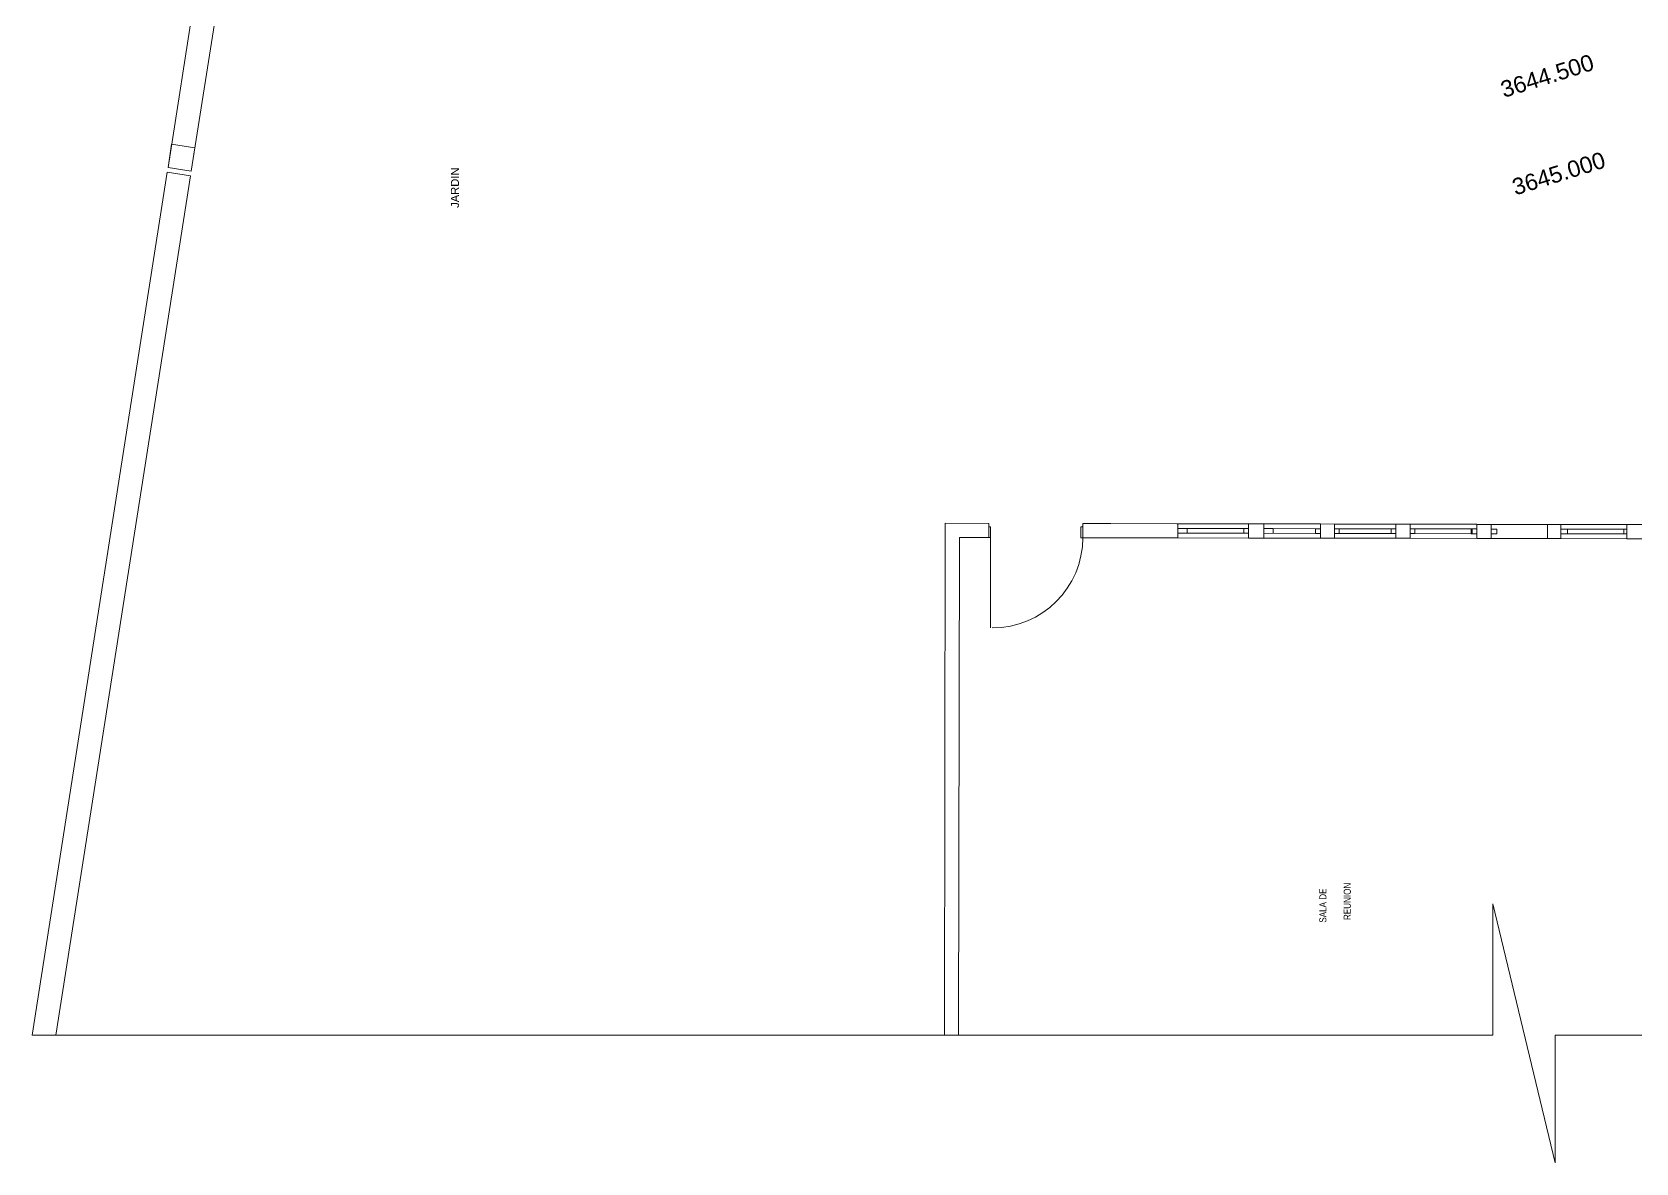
# Model space of a CAD drawing. Header units: metres. Extents: x -41 to 412, y -15 to 25.
# Drawn here: x -40.95 to -23.91, y -14.8 to -2.8 of the extents above; entities that cross this region are included whole.
import ezdxf

# ---------------------------------------------------------------- set-up
doc = ezdxf.new("R2010")
doc.units = ezdxf.units.M
doc.header["$MEASUREMENT"] = 0
doc.layers.add('Interior - Furniture', color=7, linetype='Continuous')
doc.styles.add('GENERATED_STYLE_2', font='arial.ttf')
doc.styles.add('GENERATED_STYLE_4', font='ARIALN.TTF')

msp = doc.modelspace()

# ---------------------------------------------------------------- linework, layer by layer
at = {"layer": 'Interior - Furniture', "color": 251, "linetype": 'Continuous', "lineweight": 20, "true_color": 0x6a6a6a}
for p, q in [((-37.967, 5.586), (-39.506, -4.234)), ((-39.259, -4.273), (-37.72, 5.547)), ((-39.468, -3.987), (-39.506, -4.234)), ((-39.221, -4.026), (-39.468, -3.987)), ((-39.259, -4.273), (-39.221, -4.026)), ((-39.506, -4.234), (-39.259, -4.273)), ((-39.506, -4.234), (-39.259, -4.273)), ((-39.514, -4.284), (-40.95, -13.444)), ((-40.697, -13.444), (-39.267, -4.323)), ((-39.267, -4.323), (-39.514, -4.284)), ((-31.249, -8.011), (-31.259, -13.444)), ((-30.788, -8.013), (-31.249, -8.011)), ((-31.109, -13.444), (-31.099, -8.162)), ((-31.099, -8.162), (-30.788, -8.162)), ((-30.788, -8.163), (-30.788, -8.013)), ((-30.768, -8.047), (-30.788, -8.047)), ((-30.788, -8.047), (-30.788, -8.162)), ((-30.788, -8.162), (-30.768, -8.162)), ((-30.768, -8.162), (-30.77, -9.122)), ((-30.768, -8.162), (-30.768, -8.047)), ((-29.788, -8.049), (-29.808, -8.049)), ((-29.808, -8.049), (-29.808, -8.164)), ((-29.808, -8.164), (-29.788, -8.164)), ((-28.778, -8.016), (-29.788, -8.014)), ((-29.788, -8.014), (-29.491, -8.014)), ((-29.788, -8.164), (-29.788, -8.014)), ((-29.788, -8.164), (-29.788, -8.049)), ((-29.788, -8.164), (-28.778, -8.166)), ((-28.788, -8.016), (-28.778, -8.016)), ((-28.778, -8.016), (-28.778, -8.166)), ((-28.028, -8.017), (-28.778, -8.016)), ((-28.778, -8.066), (-28.078, -8.067)), ((-28.678, -8.116), (-28.778, -8.116)), ((-28.028, -8.167), (-28.778, -8.166)), ((-28.678, -8.066), (-28.678, -8.116)), ((-28.078, -8.117), (-28.678, -8.116)), ((-28.078, -8.117), (-28.078, -8.067)), ((-28.078, -8.067), (-28.028, -8.067)), ((-28.028, -8.117), (-28.078, -8.117)), ((-27.867, -8.017), (-28.028, -8.017)), ((-28.028, -8.017), (-28.028, -8.167)), ((-28.028, -8.167), (-27.867, -8.167)), ((-27.867, -8.017), (-27.867, -8.167)), ((-27.265, -8.018), (-27.867, -8.017)), ((-27.767, -8.067), (-27.867, -8.067)), ((-27.315, -8.068), (-27.867, -8.067)), ((-27.867, -8.117), (-27.315, -8.118)), ((-27.867, -8.117), (-27.315, -8.118)), ((-27.265, -8.168), (-27.867, -8.167)), ((-27.767, -8.117), (-27.767, -8.067)), ((-27.265, -8.068), (-27.315, -8.068)), ((-27.315, -8.068), (-27.315, -8.118)), ((-27.315, -8.118), (-27.265, -8.118)), ((-27.116, -8.019), (-27.265, -8.018)), ((-27.265, -8.018), (-27.265, -8.168)), ((-27.265, -8.168), (-27.116, -8.169)), ((-27.116, -8.019), (-27.116, -8.169)), ((-26.464, -8.02), (-27.116, -8.019)), ((-27.066, -8.069), (-27.116, -8.069)), ((-27.116, -8.119), (-27.066, -8.119)), ((-26.464, -8.17), (-27.116, -8.169)), ((-27.066, -8.119), (-27.066, -8.069)), ((-26.514, -8.07), (-27.066, -8.069)), ((-27.066, -8.119), (-26.514, -8.12)), ((-26.464, -8.07), (-26.514, -8.07)), ((-26.514, -8.07), (-26.514, -8.12)), ((-26.514, -8.12), (-26.464, -8.12)), ((-26.312, -8.02), (-26.464, -8.02)), ((-26.464, -8.02), (-26.464, -8.17)), ((-26.464, -8.17), (-26.312, -8.17)), ((-26.312, -8.02), (-26.312, -8.17)), ((-25.602, -8.021), (-26.312, -8.02)), ((-26.312, -8.07), (-26.262, -8.07)), ((-26.262, -8.12), (-26.312, -8.12)), ((-25.602, -8.171), (-26.312, -8.17)), ((-26.262, -8.07), (-26.262, -8.12)), ((-26.262, -8.07), (-25.662, -8.071)), ((-25.662, -8.121), (-26.262, -8.12)), ((-25.662, -8.121), (-25.662, -8.071)), ((-25.662, -8.071), (-25.632, -8.071)), ((-25.632, -8.121), (-25.662, -8.121)), ((-25.652, -8.121), (-25.652, -8.071)), ((-25.652, -8.071), (-25.602, -8.071)), ((-25.602, -8.121), (-25.652, -8.121)), ((-25.602, -8.021), (-25.602, -8.171)), ((-25.451, -8.022), (-25.602, -8.022)), ((-25.602, -8.171), (-25.451, -8.172)), ((-25.471, -8.022), (-24.851, -8.023)), ((-24.841, -8.173), (-25.471, -8.172)), ((-25.451, -8.022), (-25.451, -8.172)), ((-25.451, -8.072), (-25.391, -8.072)), ((-25.391, -8.122), (-25.451, -8.122)), ((-25.391, -8.072), (-25.391, -8.122)), ((-24.71, -8.023), (-24.851, -8.023)), ((-24.851, -8.023), (-24.851, -8.173)), ((-24.851, -8.173), (-24.71, -8.173)), ((-24.71, -8.023), (-24.71, -8.173)), ((-24.01, -8.024), (-24.71, -8.024)), ((-24.71, -8.073), (-24.64, -8.073)), ((-24.64, -8.123), (-24.71, -8.123)), ((-24.01, -8.174), (-24.71, -8.173)), ((-24.64, -8.073), (-24.64, -8.123)), ((-24.64, -8.073), (-24.04, -8.074)), ((-24.04, -8.124), (-24.64, -8.123)), ((-24.04, -8.124), (-24.04, -8.074)), ((-24.04, -8.074), (-24.01, -8.074)), ((-24.01, -8.124), (-24.04, -8.124)), ((-23.589, -8.025), (-24.01, -8.024)), ((-24.01, -8.024), (-24.01, -8.174)), ((-24.01, -8.174), (-23.739, -8.175))]:
    msp.add_line(p, q, dxfattribs=at)
at = {"layer": 'Interior - Furniture', "color": 124, "linetype": 'Continuous', "lineweight": 20}
for p, q in [((-39.506, -4.235), (-39.259, -4.273)), ((-28.778, -8.066), (-28.078, -8.067)), ((-28.078, -8.067), (-28.078, -8.117)), ((-24.71, -8.024), (-24.851, -8.023))]:
    msp.add_line(p, q, dxfattribs=at)
at = {"layer": 'Interior - Furniture', "color": 7, "linetype": 'Continuous', "lineweight": 13}
for p, q in [((-25.432, -13.444), (-25.432, -12.05)), ((-25.432, -12.05), (-24.772, -14.801)), ((-40.95, -13.444), (-25.432, -13.444)), ((-24.772, -14.801), (-24.772, -13.444)), ((-24.772, -13.444), (-0.897, -13.444))]:
    msp.add_line(p, q, dxfattribs=at)
at = {"layer": 'Interior - Furniture', "color": 251, "linetype": 'Continuous', "lineweight": 20, "true_color": 0x6a6a6a}
msp.add_arc((-30.748, -8.162), 0.96, 269.8982, 359.8982, dxfattribs=at)

# ---------------------------------------------------------------- texts
at = {"layer": 'Interior - Furniture', "color": 7, "lineweight": 13, "char_height": 0.175, "attachment_point": 1, "rotation": 17.298, "style": 'GENERATED_STYLE_2'}
for s, insert in [('\\A1;3644.500', (-25.368, -3.328)), ('\\A1;3645.000', (-25.246, -4.364))]:
    msp.add_mtext(s, dxfattribs=dict(at, insert=insert))
at = {"layer": 'Interior - Furniture', "color": 251, "lineweight": 20, "true_color": 0x6a6a6a, "attachment_point": 7}
for s, insert, char_height, rotation, style in [('\\A1;JARDIN', (-36.414, -4.662), 0.085, 90.0729, 'GENERATED_STYLE_2'), ('\\A1;SALA DE', (-27.2, -12.251), 0.075, 89.8982, 'GENERATED_STYLE_4'), ('\\A1;REUNION', (-26.941, -12.223), 0.075, 89.8982, 'GENERATED_STYLE_4')]:
    msp.add_mtext(s, dxfattribs=dict(at, insert=insert, char_height=char_height, rotation=rotation, style=style))

doc.saveas('drawing.dxf')
